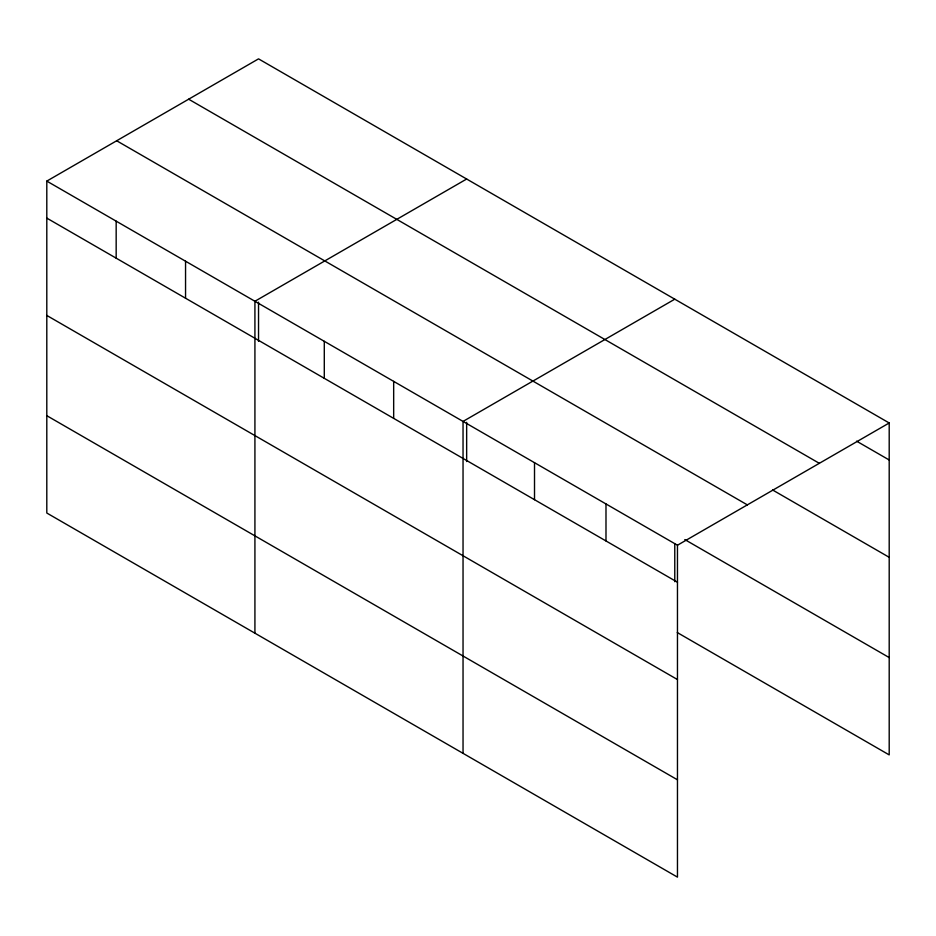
<?xml version="1.0" encoding="UTF-8"?>
<svg xmlns="http://www.w3.org/2000/svg" width="936" height="936" viewBox="0 0 936 936"><rect width="100%" height="100%" fill="white"/><g stroke="black" fill="none" stroke-linecap="round" stroke-linejoin="round"><path stroke-width="1.4" d="M677.465 679.548L677.465 545.22L46.8 181.104L46.8 513.022L677.465 877.137L677.465 679.548L46.8 315.432M677.278 632.549L889.2 754.896L889.2 422.978L258.535 58.863L46.8 181.104M466.654 179.022L254.92 301.263L254.92 633.181M674.774 299.181L463.039 421.422L463.039 753.34M677.465 545.22L889.2 422.978M856.592 441.16L889.2 459.985M188.662 99.204L819.328 463.32M772.586 489.973L889.2 557.306M116.672 140.763L747.337 504.878M684.801 539.569L889.2 657.575M46.8 218.111L677.465 582.227M46.8 415.701L677.465 779.817M674.774 543.945L674.774 581.712M605.99 503.954L605.99 540.961M534.514 462.688L534.514 499.695M466.654 422.335L466.654 461.553M393.67 381.373L393.67 418.38M324.289 341.312L324.289 378.331M258.535 302.176L258.535 341.394M185.55 261.214L185.55 298.221M116.169 221.153L116.169 258.172"/></g></svg>
